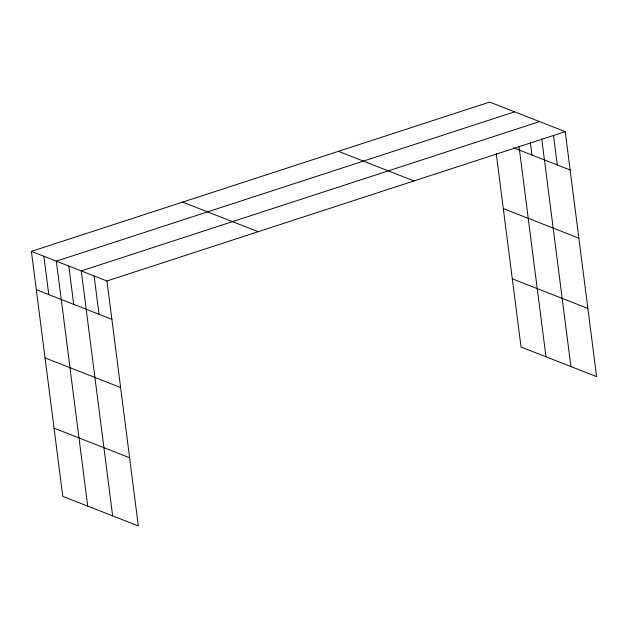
<?xml version="1.0" encoding="UTF-8"?>
<svg xmlns="http://www.w3.org/2000/svg" width="628" height="628" viewBox="0 0 628 628"><rect width="100%" height="100%" fill="white"/><g stroke="black" fill="none" stroke-linecap="round" stroke-linejoin="round"><path stroke-width="0.94" d="M31.4 251.388L106.964 280.975L138.341 525.934L62.776 496.348L31.4 251.388L489.659 102.066L565.224 131.652L596.6 376.612L521.036 347.025L496.269 153.656M514.591 111.831L56.332 261.154L87.716 506.113M539.53 121.589L81.271 270.919L112.648 515.878M106.964 280.975L565.224 131.652M513.272 147.721L570.13 169.984M503.303 208.582L578.867 238.169M338.437 151.34L413.993 180.927M512.307 278.84L587.863 308.426M182.622 202.114L258.186 231.701M36.314 289.728L111.87 319.314M45.043 357.913L120.607 387.5M54.047 428.163L129.603 457.749M553.48 135.248L557.287 164.96M541.736 138.843L570.907 366.548M530.377 142.587L531.971 155.045M519.011 146.332L545.975 356.783M94.114 275.951L99.028 314.283M68.805 266.036L73.712 304.368M43.866 256.271L48.78 294.611"/></g></svg>
